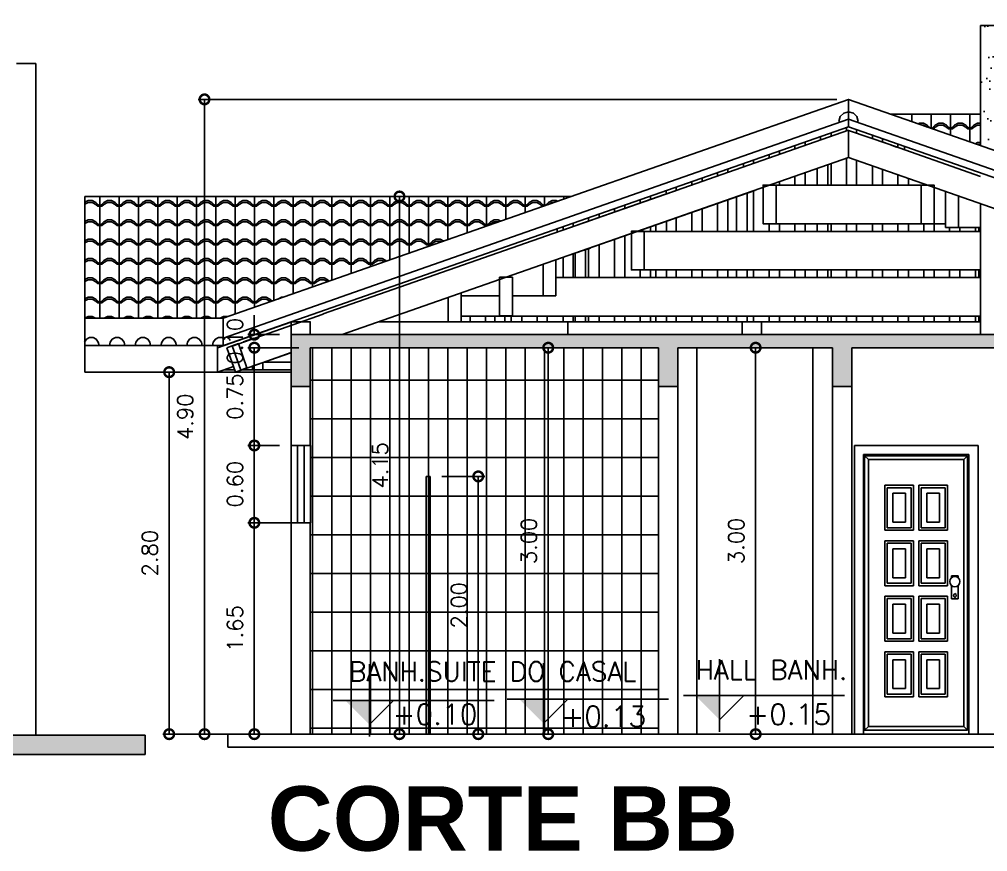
# Model space of a CAD drawing. Extents: x 500 to 638, y 181 to 267.
# Drawn here: x 611.23 to 618.74, y 227.94 to 234.4 of the extents above; entities that cross this region are included whole.
import ezdxf
from ezdxf.enums import TextEntityAlignment as Align

# ---------------------------------------------------------------- set-up
doc = ezdxf.new("R2010")
doc.units = 0
doc.header["$LTSCALE"] = 7
doc.layers.get('0').update_dxf_attribs({"linetype": 'CONTINUOUS'})
doc.layers.get('DEFPOINTS').update_dxf_attribs({"linetype": 'CONTINUOUS'})
for name, color, linetype in [('ALVENARIA', 7, 'CONTINUOUS'), ('ALVENARIA1', 44, 'CONTINUOUS'), ('COTA', 1, 'CONTINUOUS'), ('HATCH', 30, 'CONTINUOUS'), ('JAPOR', 142, 'CONTINUOUS'), ('TEXTO2', 40, 'CONTINUOUS'), ('TEXTO3', 3, 'CONTINUOUS'), ('TEXTO5', 5, 'CONTINUOUS')]:
    doc.layers.add(name, color=color, linetype=linetype)
doc.styles.add('REGUA60', font='cityb___.ttf', dxfattribs={"width": 1.4})
doc.styles.add('SANSSERIFBOLD', font='sasb____.pfb')
doc.styles.add('SIMPLEX', font='SIMPLEX.SHX')
doc.dimstyles.new('DIM50', dxfattribs={"dimtxt": 0.12, "dimasz": 0.15, "dimexe": 0.05, "dimexo": 0.09, "dimgap": 0.09, "dimtad": 1, "dimzin": 0, "dimdsep": 46, "dimtxsty": 'SIMPLEX', "dimblk1": 'DOTSMALL', "dimblk2": 'DOTSMALL', "dimsah": 1, "dimcen": 0.09, "dimadec": 0, "dimazin": 0, "dimtfac": 1, "dimtix": 1, "dimtofl": 0, "dimtmove": 2, "dimatfit": 3, "dimldrblk": 'DOTSMALL', "dimfxl": 1, "dimtolj": 1, "dimtzin": 0, "dimarcsym": 0})
pattern_1 = [(0, (-0.015, 0), (0, 0.15), [0.03, -0.12]), (0, (0.06, 0.03), (0, 0.15), [0.03, -0.12]), (0, (0.06, 0.045), (0, 0.15), [0.03, -0.12]), (90, (0, 0), (-0.15, 9e-18), [0.15]), (45, (0, 0), (0, 0.150000004), [0.042426405, -0.16970563]), (45, (0.015, 0), (0, 0.150000004), [0.02121321, -0.190918824]), (135, (0, 0), (-0.150000004, 0), [0.042426405, -0.16970563]), (135, (0.135, 0), (-0.150000004, 0), [0.02121321, -0.190918824]), (26.565051, (0.03, 0.015), (0.15, 1e-10), [0.03354, -0.301870197]), (153.434949, (-0.03, 0.015), (-0.15, 1e-10), [0.03354, -0.301870197]), (26.565051, (0.03, 0.03), (0.15, 1e-10), [0.03354, -0.301870197]), (153.434949, (-0.03, 0.03), (-0.15, 1e-10), [0.03354, -0.301870197])]

# ---------------------------------------------------------------- blocks, each defined once
blk = doc.blocks.new('A$C070D31AF')
at = {"layer": 'JAPOR', "ltscale": 2}
for p, q in [((0.9596, 2.2409), (0, 2.2409)), ((0, 2.2409), (0, 0.0009)), ((0.9596, 2.2409), (0.9596, 0.0009)), ((0.0706, 0.0009), (0.0706, 2.1713)), ((0.0706, 2.1713), (0.8891, 2.1713)), ((0.079, 2.1609), (0.879, 2.1609)), ((0.109, 2.1309), (0.079, 2.1609)), ((0.079, 2.1609), (0.079, 0.0309)), ((0.109, 2.1309), (0.109, 0.0609)), ((0.109, 2.1309), (0.849, 2.1309)), ((0.849, 2.1309), (0.879, 2.1609)), ((0.849, 2.1309), (0.849, 0.0609)), ((0.879, 2.1609), (0.879, 0.0309)), ((0.8891, 2.1713), (0.8891, 0)), ((0.2356, 1.9321), (0.2356, 1.583)), ((0.459, 1.9321), (0.2356, 1.9321)), ((0.2543, 1.9135), (0.2543, 1.6018)), ((0.2543, 1.9135), (0.4403, 1.9135)), ((0.4403, 1.9135), (0.4403, 1.6018)), ((0.459, 1.9321), (0.459, 1.583)), ((0.7225, 1.9321), (0.499, 1.9321)), ((0.499, 1.9321), (0.499, 1.583)), ((0.5178, 1.9135), (0.7037, 1.9135)), ((0.5178, 1.9135), (0.5178, 1.6018)), ((0.7037, 1.9135), (0.7037, 1.6018)), ((0.7225, 1.9321), (0.7225, 1.583)), ((0.2981, 1.8698), (0.2981, 1.6455)), ((0.2981, 1.8698), (0.3965, 1.8698)), ((0.3965, 1.8698), (0.3965, 1.6455)), ((0.5615, 1.8698), (0.66, 1.8698)), ((0.5615, 1.8698), (0.5615, 1.6455)), ((0.66, 1.8698), (0.66, 1.6455)), ((0.2356, 1.583), (0.459, 1.583)), ((0.2543, 1.6018), (0.4403, 1.6018)), ((0.2981, 1.6455), (0.3965, 1.6455)), ((0.499, 1.583), (0.7225, 1.583)), ((0.5178, 1.6018), (0.7037, 1.6018)), ((0.5615, 1.6455), (0.66, 1.6455)), ((0.2356, 1.5018), (0.2356, 1.1525)), ((0.2356, 1.5018), (0.459, 1.5018)), ((0.2543, 1.483), (0.2543, 1.1713)), ((0.2543, 1.483), (0.4403, 1.483)), ((0.2981, 1.4393), (0.2981, 1.215)), ((0.2981, 1.4393), (0.3965, 1.4393)), ((0.3965, 1.4393), (0.3965, 1.215)), ((0.4403, 1.483), (0.4403, 1.1713)), ((0.459, 1.5018), (0.459, 1.1525)), ((0.499, 1.5018), (0.7225, 1.5018)), ((0.499, 1.5018), (0.499, 1.1525)), ((0.5178, 1.483), (0.7037, 1.483)), ((0.5178, 1.483), (0.5178, 1.1713)), ((0.5615, 1.4393), (0.66, 1.4393)), ((0.5615, 1.4393), (0.5615, 1.215)), ((0.66, 1.4393), (0.66, 1.215)), ((0.7037, 1.483), (0.7037, 1.1713)), ((0.7225, 1.5018), (0.7225, 1.1525)), ((0.2981, 1.215), (0.3965, 1.215)), ((0.5615, 1.215), (0.66, 1.215)), ((0.7542, 1.215), (0.7542, 1.2297)), ((0.7542, 1.2297), (0.8051, 1.2297)), ((0.8051, 1.2297), (0.8051, 1.215)), ((0.2356, 1.1525), (0.459, 1.1525)), ((0.2543, 1.1713), (0.4403, 1.1713)), ((0.499, 1.1525), (0.7225, 1.1525)), ((0.5178, 1.1713), (0.7037, 1.1713)), ((0.7542, 1.052), (0.7542, 1.1538)), ((0.8051, 1.1538), (0.8051, 1.052)), ((0.2356, 1.0713), (0.2356, 0.722)), ((0.2356, 1.0713), (0.459, 1.0713)), ((0.2543, 1.0525), (0.2543, 0.7408)), ((0.2543, 1.0525), (0.4403, 1.0525)), ((0.4403, 1.0525), (0.4403, 0.7408)), ((0.459, 1.0713), (0.459, 0.722)), ((0.499, 1.0713), (0.7225, 1.0713)), ((0.499, 1.0713), (0.499, 0.722)), ((0.5178, 1.0525), (0.7037, 1.0525)), ((0.5178, 1.0525), (0.5178, 0.7408)), ((0.7037, 1.0525), (0.7037, 0.7408)), ((0.7225, 1.0713), (0.7225, 0.722)), ((0.8051, 1.052), (0.7542, 1.052)), ((0.2981, 1.0088), (0.2981, 0.7845)), ((0.2981, 1.0088), (0.3965, 1.0088)), ((0.3965, 1.0088), (0.3965, 0.7845)), ((0.5615, 1.0088), (0.66, 1.0088)), ((0.5615, 1.0088), (0.5615, 0.7845)), ((0.66, 1.0088), (0.66, 0.7845)), ((0.2981, 0.7845), (0.3965, 0.7845)), ((0.5615, 0.7845), (0.66, 0.7845)), ((0.2356, 0.722), (0.459, 0.722)), ((0.2543, 0.7408), (0.4403, 0.7408)), ((0.499, 0.722), (0.7225, 0.722)), ((0.5178, 0.7408), (0.7037, 0.7408)), ((0.2356, 0.6408), (0.2356, 0.2915)), ((0.2356, 0.6408), (0.459, 0.6408)), ((0.2543, 0.622), (0.2543, 0.3103)), ((0.2543, 0.622), (0.4403, 0.622)), ((0.4403, 0.622), (0.4403, 0.3103)), ((0.459, 0.6408), (0.459, 0.2915)), ((0.499, 0.6408), (0.7225, 0.6408)), ((0.499, 0.6408), (0.499, 0.2915)), ((0.5178, 0.622), (0.7037, 0.622)), ((0.5178, 0.622), (0.5178, 0.3103)), ((0.7037, 0.622), (0.7037, 0.3103)), ((0.7225, 0.6408), (0.7225, 0.2915)), ((0.2981, 0.5783), (0.2981, 0.354)), ((0.2981, 0.5783), (0.3965, 0.5783)), ((0.3965, 0.5783), (0.3965, 0.354)), ((0.5615, 0.5783), (0.66, 0.5783)), ((0.5615, 0.5783), (0.5615, 0.354)), ((0.66, 0.5783), (0.66, 0.354)), ((0.2543, 0.3103), (0.4403, 0.3103)), ((0.2981, 0.354), (0.3965, 0.354)), ((0.5178, 0.3103), (0.7037, 0.3103)), ((0.5615, 0.354), (0.66, 0.354)), ((0.2356, 0.2915), (0.459, 0.2915)), ((0.499, 0.2915), (0.7225, 0.2915)), ((0.109, 0.0609), (0.079, 0.0309)), ((0.079, 0.0309), (0.879, 0.0309)), ((0.109, 0.0609), (0.849, 0.0609)), ((0.1383, 0.0009), (0.1383, 0)), ((0.849, 0.0609), (0.879, 0.0309)), ((0.9399, 0), (0.9399, 0.0009))]:
    blk.add_line(p, q, dxfattribs=at)
blk.add_circle((0.7796, 1.1844), 0.0398, dxfattribs=at)
blk.add_ellipse((0.7804, 1.0769), major_axis=(0, 0.0145), ratio=0.703678, dxfattribs=at)
blk = doc.blocks.new('_DOTSMALL')
at = {"color": 0, "linetype": 'ByBlock', "const_width": 0.5}
blk.add_lwpolyline([(-0.0625, 0, 1), (0.0625, 0, 1)], format="xyb", close=True, dxfattribs=at)
blk = doc.blocks.new('*D168')
at = {"layer": 'COTA', "color": 0, "lineweight": -2}
for p, q in [((617.293, 231.8527), (616.8883, 231.8527)), ((616.9383, 228.8541), (616.9383, 231.8527)), ((617.293, 228.8541), (616.8883, 228.8541))]:
    blk.add_line(p, q, dxfattribs=at)
at = {"layer": 'DEFPOINTS', "color": 0}
for p in [(616.9383, 231.8527), (617.383, 231.8527, -1.4713), (617.383, 228.8541, -1.4713)]:
    blk.add_point(p, dxfattribs=at)
at = {"layer": 'COTA', "color": 0, "lineweight": -2, "xscale": 0.15, "yscale": 0.15, "zscale": 0.15}
for p, rotation in [((616.9383, 231.8527), 90), ((616.9383, 228.8541), 270)]:
    blk.add_blockref('_DOTSMALL', p, dxfattribs=dict(at, rotation=rotation))
at = {"layer": 'COTA', "color": 0, "insert": (616.7883, 230.3534), "char_height": 0.12, "attachment_point": 5, "rotation": 90, "style": 'SIMPLEX'}
blk.add_mtext('\\A1;3.00', dxfattribs=at)
blk = doc.blocks.new('*D170')
at = {"layer": 'COTA', "color": 0, "lineweight": -2}
for p, q in [((613.3931, 230.4941), (612.9988, 230.4941)), ((613.0488, 228.8541), (613.0488, 230.4941)), ((613.3931, 228.8541), (612.9988, 228.8541))]:
    blk.add_line(p, q, dxfattribs=at)
at = {"layer": 'DEFPOINTS', "color": 0}
for p in [(613.0488, 230.4941), (613.4831, 230.4941, -1.4713), (613.4831, 228.8541, -1.4713)]:
    blk.add_point(p, dxfattribs=at)
at = {"layer": 'COTA', "color": 0, "lineweight": -2, "xscale": 0.15, "yscale": 0.15, "zscale": 0.15}
for p, rotation in [((613.0488, 230.4941), 90), ((613.0488, 228.8541), 270)]:
    blk.add_blockref('_DOTSMALL', p, dxfattribs=dict(at, rotation=rotation))
at = {"layer": 'COTA', "color": 0, "insert": (612.8988, 229.6741), "char_height": 0.12, "attachment_point": 5, "rotation": 90, "style": 'SIMPLEX'}
blk.add_mtext('\\A1;1.65', dxfattribs=at)
blk = doc.blocks.new('*D171')
at = {"layer": 'COTA', "color": 0, "lineweight": -2}
for p, q in [((613.2443, 231.0941), (612.9988, 231.0941)), ((613.0488, 230.4941), (613.0488, 231.0941)), ((613.3931, 230.4941), (612.9988, 230.4941))]:
    blk.add_line(p, q, dxfattribs=at)
at = {"layer": 'DEFPOINTS', "color": 0}
for p in [(613.0488, 231.0941), (613.3343, 231.0941, -1.4713), (613.4831, 230.4941, -1.4713)]:
    blk.add_point(p, dxfattribs=at)
at = {"layer": 'COTA', "color": 0, "lineweight": -2, "xscale": 0.15, "yscale": 0.15, "zscale": 0.15}
for p, rotation in [((613.0488, 231.0941), 90), ((613.0488, 230.4941), 270)]:
    blk.add_blockref('_DOTSMALL', p, dxfattribs=dict(at, rotation=rotation))
at = {"layer": 'COTA', "color": 0, "insert": (612.8988, 230.7941), "char_height": 0.12, "attachment_point": 5, "rotation": 90, "style": 'SIMPLEX'}
blk.add_mtext('\\A1;0.60', dxfattribs=at)
blk = doc.blocks.new('*D172')
at = {"layer": 'COTA', "color": 0, "lineweight": -2}
for p, q in [((613.3931, 231.8527), (612.9988, 231.8527)), ((613.0488, 231.0941), (613.0488, 231.8527)), ((613.2443, 231.0941), (612.9988, 231.0941))]:
    blk.add_line(p, q, dxfattribs=at)
at = {"layer": 'DEFPOINTS', "color": 0}
for p in [(613.0488, 231.8527), (613.4831, 231.8527, -1.4713), (613.3343, 231.0941, -1.4713)]:
    blk.add_point(p, dxfattribs=at)
at = {"layer": 'COTA', "color": 0, "lineweight": -2, "xscale": 0.15, "yscale": 0.15, "zscale": 0.15}
for p, rotation in [((613.0488, 231.8527), 90), ((613.0488, 231.0941), 270)]:
    blk.add_blockref('_DOTSMALL', p, dxfattribs=dict(at, rotation=rotation))
at = {"layer": 'COTA', "color": 0, "insert": (612.8988, 231.4734), "char_height": 0.12, "attachment_point": 5, "rotation": 90, "style": 'SIMPLEX'}
blk.add_mtext('\\A1;0.75', dxfattribs=at)
blk = doc.blocks.new('*D173')
at = {"layer": 'COTA', "color": 0, "lineweight": -2}
for p, q in [((613.0488, 231.9541), (613.0488, 232.1041)), ((613.2443, 231.9541), (612.9988, 231.9541)), ((613.3931, 231.8527), (612.9988, 231.8527)), ((613.0488, 231.8527), (613.0488, 231.7027))]:
    blk.add_line(p, q, dxfattribs=at)
at = {"layer": 'DEFPOINTS', "color": 0}
for p in [(613.0488, 231.9541), (613.3343, 231.9541, -1.4713), (613.4831, 231.8527, -1.4713)]:
    blk.add_point(p, dxfattribs=at)
at = {"layer": 'COTA', "color": 0, "lineweight": -2, "xscale": 0.15, "yscale": 0.15, "zscale": 0.15}
for p, rotation in [((613.0488, 231.9541), 270), ((613.0488, 231.8527), 90)]:
    blk.add_blockref('_DOTSMALL', p, dxfattribs=dict(at, rotation=rotation))
at = {"layer": 'COTA', "color": 0, "insert": (612.8988, 231.9034), "char_height": 0.12, "attachment_point": 5, "rotation": 90, "style": 'SIMPLEX'}
blk.add_mtext('\\A1;0.10', dxfattribs=at)
blk = doc.blocks.new('*D174')
at = {"layer": 'COTA', "color": 0, "lineweight": -2}
for p, q in [((617.5693, 233.7798), (612.6122, 233.7798)), ((612.6622, 228.8541), (612.6622, 233.7798)), ((617.4443, 228.8541), (612.6122, 228.8541))]:
    blk.add_line(p, q, dxfattribs=at)
at = {"layer": 'DEFPOINTS', "color": 0}
for p in [(612.6622, 233.7798), (617.6593, 233.7798, -1.4713), (617.5343, 228.8541, -1.4713)]:
    blk.add_point(p, dxfattribs=at)
at = {"layer": 'COTA', "color": 0, "lineweight": -2, "xscale": 0.15, "yscale": 0.15, "zscale": 0.15}
for p, rotation in [((612.6622, 233.7798), 90), ((612.6622, 228.8541), 270)]:
    blk.add_blockref('_DOTSMALL', p, dxfattribs=dict(at, rotation=rotation))
at = {"layer": 'COTA', "color": 0, "insert": (612.5122, 231.3169), "char_height": 0.12, "attachment_point": 5, "rotation": 90, "style": 'SIMPLEX'}
blk.add_mtext('\\A1;4.90', dxfattribs=at)
blk = doc.blocks.new('*D175')
at = {"layer": 'COTA', "color": 0, "lineweight": -2}
for p, q in [((618.7721, 234.3539), (619.1223, 234.3539)), ((619.0723, 234.3539), (619.0723, 228.8541)), ((618.7539, 228.8541), (619.1223, 228.8541))]:
    blk.add_line(p, q, dxfattribs=at)
at = {"layer": 'DEFPOINTS', "color": 0}
for p in [(618.6821, 234.3539, -1.4713), (618.6639, 228.8541, -1.4713), (619.0723, 228.8541)]:
    blk.add_point(p, dxfattribs=at)
at = {"layer": 'COTA', "color": 0, "lineweight": -2, "xscale": 0.15, "yscale": 0.15, "zscale": 0.15}
for p, rotation in [((619.0723, 234.3539), 90), ((619.0723, 228.8541), 270)]:
    blk.add_blockref('_DOTSMALL', p, dxfattribs=dict(at, rotation=rotation))
at = {"layer": 'COTA', "color": 0, "insert": (618.9223, 231.604), "char_height": 0.12, "attachment_point": 5, "rotation": 90, "style": 'SIMPLEX'}
blk.add_mtext('\\A1;5.50', dxfattribs=at)
blk = doc.blocks.new('*D176')
at = {"layer": 'COTA', "color": 0, "lineweight": -2}
for p, q in [((611.8225, 231.6632), (612.438, 231.6632)), ((612.388, 228.8541), (612.388, 231.6632)), ((613.2443, 228.8541), (612.338, 228.8541))]:
    blk.add_line(p, q, dxfattribs=at)
at = {"layer": 'DEFPOINTS', "color": 0}
for p in [(611.7325, 231.6632, -1.4713), (612.388, 231.6632), (613.3343, 228.8541, -1.4713)]:
    blk.add_point(p, dxfattribs=at)
at = {"layer": 'COTA', "color": 0, "lineweight": -2, "xscale": 0.15, "yscale": 0.15, "zscale": 0.15}
for p, rotation in [((612.388, 231.6632), 90), ((612.388, 228.8541), 270)]:
    blk.add_blockref('_DOTSMALL', p, dxfattribs=dict(at, rotation=rotation))
at = {"layer": 'COTA', "color": 0, "insert": (612.238, 230.2587), "char_height": 0.12, "attachment_point": 5, "rotation": 90, "style": 'SIMPLEX'}
blk.add_mtext('\\A1;2.80', dxfattribs=at)
blk = doc.blocks.new('*D180')
at = {"layer": 'COTA', "color": 0, "lineweight": -2}
for p, q in [((615.136, 233.0261), (614.1249, 233.0261)), ((614.1749, 233.0261), (614.1749, 228.8541)), ((615.8703, 228.8541), (614.1249, 228.8541))]:
    blk.add_line(p, q, dxfattribs=at)
at = {"layer": 'DEFPOINTS', "color": 0}
for p in [(615.226, 233.0261), (614.1749, 228.8541), (615.9603, 228.8541, -1.4713)]:
    blk.add_point(p, dxfattribs=at)
at = {"layer": 'COTA', "color": 0, "lineweight": -2, "xscale": 0.15, "yscale": 0.15, "zscale": 0.15}
for p, rotation in [((614.1749, 233.0261), 90), ((614.1749, 228.8541), 270)]:
    blk.add_blockref('_DOTSMALL', p, dxfattribs=dict(at, rotation=rotation))
at = {"layer": 'COTA', "color": 0, "insert": (614.0249, 230.9401), "char_height": 0.12, "attachment_point": 5, "rotation": 90, "style": 'SIMPLEX'}
blk.add_mtext('\\A1;4.15', dxfattribs=at)
blk = doc.blocks.new('*D181')
at = {"layer": 'COTA', "color": 0, "lineweight": -2}
for p, q in [((616.0943, 231.8527), (615.279, 231.8527)), ((615.329, 231.8527), (615.329, 228.8541)), ((616.0943, 228.8541), (615.279, 228.8541))]:
    blk.add_line(p, q, dxfattribs=at)
at = {"layer": 'DEFPOINTS', "color": 0}
for p in [(616.1843, 231.8527, -1.4713), (615.329, 228.8541), (616.1843, 228.8541, -1.4713)]:
    blk.add_point(p, dxfattribs=at)
at = {"layer": 'COTA', "color": 0, "lineweight": -2, "xscale": 0.15, "yscale": 0.15, "zscale": 0.15}
for p, rotation in [((615.329, 231.8527), 90), ((615.329, 228.8541), 270)]:
    blk.add_blockref('_DOTSMALL', p, dxfattribs=dict(at, rotation=rotation))
at = {"layer": 'COTA', "color": 0, "insert": (615.179, 230.3534), "char_height": 0.12, "attachment_point": 5, "rotation": 90, "style": 'SIMPLEX'}
blk.add_mtext('\\A1;3.00', dxfattribs=at)
blk = doc.blocks.new('NIVELCR')
at = {"linetype": 'ByBlock'}
for p, q in [((0, -1.25), (0, 6.25)), ((-3.75, 2.5), (12.92, 2.5)), ((0, 0), (2.5, 2.5))]:
    blk.add_line(p, q, dxfattribs=at)
blk.add_solid([(-2.5, 2.5), (0, 0), (0, 2.5)], dxfattribs=at)
at = {"color": 0, "linetype": 'ByBlock', "style": 'REGUA60', "width": 1.4}
blk.add_attdef('COTANIVEL', (1.66, 3.51), '', height=1.5, dxfattribs=at)
blk = doc.blocks.new('*D182')
at = {"layer": 'COTA', "color": 0, "lineweight": -2}
for p, q in [((614.5031, 230.8541), (614.8363, 230.8541)), ((614.7863, 230.8541), (614.7863, 228.8541)), ((614.5031, 228.8541), (614.8363, 228.8541))]:
    blk.add_line(p, q, dxfattribs=at)
at = {"layer": 'DEFPOINTS', "color": 0}
for p in [(614.4131, 230.8541, -1.4713), (614.4131, 228.8541, -1.4713), (614.7863, 228.8541)]:
    blk.add_point(p, dxfattribs=at)
at = {"layer": 'COTA', "color": 0, "lineweight": -2, "xscale": 0.15, "yscale": 0.15, "zscale": 0.15}
for p, rotation in [((614.7863, 230.8541), 90), ((614.7863, 228.8541), 270)]:
    blk.add_blockref('_DOTSMALL', p, dxfattribs=dict(at, rotation=rotation))
at = {"layer": 'COTA', "color": 0, "insert": (614.6363, 229.8541), "char_height": 0.12, "attachment_point": 5, "rotation": 90, "style": 'SIMPLEX'}
blk.add_mtext('\\A1;2.00', dxfattribs=at)

msp = doc.modelspace()

# ---------------------------------------------------------------- hatches: boundary and pattern name
at = {"layer": 'ALVENARIA'}
msp.add_hatch(color=256, dxfattribs=at).paths.add_polyline_path([(597.7559, 228.8463), (597.7559, 228.6963), (612.2013, 228.6963), (612.2013, 228.8463)])
at = {"layer": 'ALVENARIA1'}
h = msp.add_hatch(dxfattribs=at)
h.set_pattern_fill('AR-SAND', color=256, scale=0.005, style=0)
h.set_pattern_definition([(37.5, (6.89766, -0.0916), (-0.008000156, 0.24470662), [0, -0.19304, 0, -0.2159, 0, -0.206375]), (7.5, (6.89766, -0.0916), (0.22476164, 0.35841255), [0, -0.10414, 0, -0.17399, 0, -0.066675]), (327.5, (6.74145, -0.0916), (0.395496185, 0.00071859), [0, -0.0635, 0, -0.2286, 0, -0.29845]), (317.5, (6.74145, -0.0916), (0.38177823, 0.11146466), [0, -0.03175, 0, -0.14986, 0, -0.17145])])
h.paths.add_polyline_path([(618.6821, 234.3539), (618.6821, 233.4294), (619.0016, 233.318), (620.4399, 233.318), (621.9806, 232.7803), (621.9806, 233.6674), (621.9806, 234.3539)])
h.paths.add_polyline_path([(620.4518, 233.8039), (620.2018, 233.8039), (620.2018, 234.0539), (620.4518, 234.0539)], flags=16)
h.paths.add_polyline_path([(620.8928, 234.0539), (621.1428, 234.0539), (621.1428, 233.8039), (620.8928, 233.8039)], flags=16)
h.paths.add_polyline_path([(621.4959, 234.0539), (621.7459, 234.0539), (621.7459, 233.8039), (621.4959, 233.8039)], flags=16)
h.paths.add_polyline_path([(619.8323, 233.8039), (619.5823, 233.8039), (619.5823, 234.0539), (619.8323, 234.0539)], flags=16)
h.paths.add_polyline_path([(619.1651, 233.8039), (618.9151, 233.8039), (618.9151, 234.0539), (619.1651, 234.0539)], flags=16)
h = msp.add_hatch(dxfattribs=at)
h.set_pattern_fill('_USER', color=256, scale=0.15, angle=90, style=0, pattern_type=0)
h.set_pattern_definition([(90, (0, 0), (-0.15, 9e-18), [])])
h.paths.add_polyline_path([(616.1843, 231.8527), (613.4831, 231.8527), (613.4831, 231.0941), (613.4843, 231.0941), (613.4843, 230.4941), (613.4831, 230.4941), (613.4831, 228.8541), (616.1843, 228.8541)])
h = msp.add_hatch(dxfattribs=at)
h.set_pattern_fill('_USER', color=256, scale=0.3, style=0, pattern_type=0)
h.set_pattern_definition([(0, (0, 0), (0, 0.3), [])])
h.paths.add_polyline_path([(616.1843, 231.8527), (613.4831, 231.8527), (613.4831, 231.0941), (613.4843, 231.0941), (613.4843, 230.4941), (613.4831, 230.4941), (613.4831, 228.8541), (616.1843, 228.8541)])
at = {"layer": 'COTA'}
h = msp.add_hatch(dxfattribs=at)
h.set_pattern_fill('SPANTILE', color=256, scale=0.15, style=0)
h.set_pattern_definition(pattern_1)
h.paths.add_polyline_path([(618.6821, 233.6645), (617.9886, 233.6645), (618.6821, 233.4218)])
h = msp.add_hatch(dxfattribs=at)
h.set_pattern_fill('SPANTILE', color=256, scale=0.15, style=0)
h.set_pattern_definition(pattern_1)
h.paths.add_polyline_path([(611.7325, 233.0261), (611.7325, 232.0814), (612.807, 232.0814), (615.5059, 233.0261)])
at = {"layer": 'HATCH'}
h = msp.add_hatch(dxfattribs=at)
h.set_pattern_fill('AR-CONC', color=256, scale=0.03, style=0)
h.set_pattern_definition([(50, (0, 0), (0.215178055, -0.01882564), [0.0225, -0.2475]), (355, (0, 0), (-0.0416254, 0.22565764), [0.018, -0.198]), (100.4514, (0.01793, -0.00157), (0.173552815, 0.20683186), [0.01912206, -0.210342634]), (46.1842, (0, 0.06), (0.32017231, -0.0496557), [0.03375, -0.37125]), (96.6356, (0.02668, 0.05586), (0.28039881, 0.29223536), [0.02868309, -0.3155139]), (351.1842, (0, 0.06), (0.28039858, 0.29223558), [0.027, -0.297]), (21, (0.03, 0.045), (0.179072116, -0.120785667), [0.0225, -0.2475]), (326, (0.03, 0.045), (0.0729946, 0.21754501), [0.018, -0.198]), (71.4514, (0.04492, 0.03493), (0.25206679, 0.09675915), [0.01912206, -0.210342634]), (37.5, (0, 0), (0.003647957, 0.099868156), [0, -0.1956, 0, -0.201, 0, -0.19875]), (7.5, (0, 0), (0.078920861, 0.118323514), [0, -0.1146, 0, -0.1911, 0, -0.07575]), (327.5, (-0.0669, 0), (0.160146731, -0.006766462), [0, -0.075, 0, -0.234, 0, -0.3105]), (317.5, (-0.0969, 0), (0.17495585, 0.030031495), [0, -0.0975, 0, -0.1554, 0, -0.2205])])
h.paths.add_polyline_path([(613.3343, 231.9541), (613.3343, 231.5527), (613.4831, 231.5527), (613.4831, 231.8527), (616.1843, 231.8527), (616.1843, 231.5527), (616.3343, 231.5527), (616.3343, 231.8527), (617.5343, 231.8527), (617.5343, 231.5527), (617.6843, 231.5527), (617.6843, 231.8527), (623.2843, 231.8527), (623.2843, 231.5527), (623.4343, 231.5527), (623.4343, 231.9541)])

# ---------------------------------------------------------------- linework, layer by layer
at = {"layer": 'ALVENARIA'}
for p, q in [((611.2034, 234.059), (611.3534, 234.059)), ((611.3534, 234.059), (611.3534, 228.8463)), ((615.4414, 232.765, -1.4713), (617.6576, 233.5403, -1.4713)), ((617.4427, 233.491, -1.4713), (617.4427, 233.4639, -1.4713)), ((617.5239, 233.4926, -1.4713), (617.5239, 233.5196, -1.4713)), ((617.6433, 233.534, -1.4713), (617.6433, 233.561, -1.4713)), ((617.6576, 233.5403, -1.4713), (617.6576, 233.3286, -1.4713)), ((617.6576, 233.5382, -1.4713), (617.9705, 233.4321, -1.4713)), ((617.7221, 233.5435, -1.4713), (617.7221, 233.5165, -1.4713)), ((617.8439, 233.4751, -1.4713), (617.8439, 233.5005, -1.4713)), ((617.2421, 233.4209, -1.4713), (617.2421, 233.3939, -1.4713)), ((617.3233, 233.448, -1.4713), (617.3233, 233.4225, -1.4713)), ((617.4164, 233.4544, -1.4713), (617.4164, 233.4559, -1.4713)), ((617.4976, 233.483, -1.4713), (617.4976, 233.4846, -1.4713)), ((617.8773, 233.4639, -1.4713), (617.8773, 233.4623, -1.4713)), ((617.9203, 233.4496, -1.4713), (617.9179, 233.448, -1.4713)), ((618.6821, 233.1821, -1.4713), (617.9203, 233.4496, -1.4713)), ((617.9227, 233.448, -1.4713), (617.9227, 233.4735, -1.4713)), ((617.9705, 233.4321, -1.4713), (617.9681, 233.4305, -1.4713)), ((617.9705, 233.4321, -1.4713), (618.0302, 233.4098, -1.4713)), ((618.0421, 233.4305, -1.4713), (618.0421, 233.4066, -1.4713)), ((618.0922, 233.413, -1.4713), (618.0922, 233.3891, -1.4713)), ((617.0438, 233.3509, -1.4713), (617.0438, 233.3254, -1.4713)), ((617.1226, 233.3779, -1.4713), (617.1226, 233.3525, -1.4713)), ((613.7294, 231.9541, -1.4713), (617.6585, 233.3283, -1.4713)), ((616.8432, 233.2808, -1.4713), (616.8432, 233.2553, -1.4713)), ((616.922, 233.2824, -1.4713), (616.922, 233.3079, -1.4713)), ((617.5501, 233.2904, -1.4713), (617.5501, 233.2904, -1.4713)), ((617.6576, 233.3286, -1.4713), (619.2935, 232.7554, -1.4713)), ((616.6426, 233.2108, -1.4713), (616.6426, 233.1853, -1.4713)), ((616.7238, 233.2394, -1.4713), (616.7238, 233.2139, -1.4713)), ((616.8504, 233.2585, -1.4713), (616.8504, 233.2569, -1.4713)), ((616.442, 233.1152, -1.4713), (616.442, 233.1407, -1.4713)), ((616.5232, 233.1423, -1.4713), (616.5232, 233.1678, -1.4713)), ((616.3441, 233.0802, -1.4713), (613.5834, 232.1154, -1.4713)), ((616.9316, 233.0738, -1.4713), (615.5082, 232.5755, -1.4713)), ((615.5656, 232.808, -1.4713), (616.2319, 233.042, -1.4713)), ((616.2319, 233.042, -1.4713), (616.2414, 233.0452, -1.4713)), ((616.2319, 233.042, -1.4713), (616.2319, 233.0404, -1.4713)), ((616.2438, 233.0707, -1.4713), (616.2438, 233.0452, -1.4713)), ((616.3226, 233.0722, -1.4713), (616.3226, 233.0977, -1.4713)), ((616.0432, 232.9751, -1.4713), (616.0432, 233.0006, -1.4713)), ((616.122, 233.0022, -1.4713), (616.122, 233.0277, -1.4713)), ((615.7232, 232.8892, -1.4713), (615.7232, 232.8621, -1.4713)), ((615.8426, 232.9051, -1.4713), (615.8426, 232.9306, -1.4713)), ((615.9238, 232.9337, -1.4713), (615.9238, 232.9592, -1.4713)), ((615.5226, 232.792, -1.4713), (615.5226, 232.8191, -1.4713)), ((615.5656, 232.808, -1.4713), (615.6133, 232.8255, -1.4713)), ((615.6133, 232.8255, -1.4713), (615.6659, 232.843, -1.4713)), ((615.6133, 232.8239, -1.4713), (615.6181, 232.8271, -1.4713)), ((615.6133, 232.8255, -1.4713), (615.6133, 232.8239, -1.4713)), ((615.6181, 232.8271, -1.4713), (615.6181, 232.8255, -1.4713)), ((615.642, 232.8605, -1.4713), (615.642, 232.835, -1.4713)), ((615.3984, 232.7745, -1.4713), (615.3984, 232.749, -1.4713)), ((615.4414, 232.7634, -1.4713), (615.4414, 232.765, -1.4713)), ((615.4438, 232.765, -1.4713), (615.4438, 232.7904, -1.4713)), ((615.599, 232.6074, -1.4713), (615.6563, 232.6265, -1.4713)), ((613.5834, 232.1138, -1.4713), (612.8765, 231.8654, -1.4713)), ((613.5834, 232.1154, -1.4713), (613.5834, 232.1138, -1.4713)), ((612.7642, 231.8527, -1.4713), (613.3326, 232.0501, -1.4713)), ((613.4843, 232.0541, -1.4713), (613.3343, 232.0541, -1.4713)), ((613.3343, 231.0941, -1.4713), (613.3343, 232.0541, -1.4713)), ((613.4831, 231.9541, -1.4713), (613.4831, 232.0533, -1.4713)), ((613.046, 231.9259, -1.4713), (612.9648, 231.8973, -1.4713)), ((613.046, 231.9243, -1.4713), (613.046, 231.9259, -1.4713)), ((623.4343, 231.9541, -1.4713), (613.3343, 231.9541, -1.4713)), ((612.7642, 231.867, -1.4713), (612.7642, 231.6632, -1.4713)), ((612.8765, 231.867, -1.4713), (612.8359, 231.8527, -1.4713)), ((612.8359, 231.8527, -1.4713), (612.9027, 231.6632, -1.4713)), ((612.9648, 231.8973, -1.4713), (612.9648, 231.8957, -1.4713)), ((613.4831, 231.0941, -1.4713), (613.4831, 231.8527, -1.4713)), ((616.1843, 231.8527, -1.4713), (613.4831, 231.8527, -1.4713)), ((615.482, 231.8541, -1.4713), (615.482, 231.8527, -1.4713)), ((616.1843, 228.8541, -1.4713), (616.1843, 231.8527, -1.4713)), ((616.3343, 228.8541, -1.4713), (616.3343, 231.8527, -1.4713)), ((617.5343, 231.8527, -1.4713), (616.3343, 231.8527, -1.4713)), ((616.8337, 231.8527, -1.4713), (616.8337, 231.8541, -1.4713)), ((616.9841, 231.8541, -1.4713), (616.9841, 231.8527, -1.4713)), ((617.5343, 228.8541, -1.4713), (617.5343, 231.8527, -1.4713)), ((617.6843, 228.8541, -1.4713), (617.6843, 231.8527, -1.4713)), ((623.2843, 231.8527, -1.4713), (617.6843, 231.8527, -1.4713)), ((612.9027, 231.6632, -1.4713), (613.3326, 231.8129, -1.4713)), ((613.1105, 231.7365, -1.4713), (613.3343, 231.8148, -1.4713)), ((612.7642, 231.6632, -1.4713), (612.886, 231.7062, -1.4713)), ((613.0317, 231.7094, -1.4713), (613.0293, 231.7094, -1.4713)), ((613.0317, 231.7094, -1.4713), (613.1105, 231.7365, -1.4713)), ((613.0341, 231.7078, -1.4713), (613.0341, 231.6807, -1.4713)), ((613.1105, 231.7365, -1.4713), (613.1081, 231.7365, -1.4713)), ((613.1153, 231.6807, -1.4713), (613.1153, 231.7365, -1.4713)), ((613.1248, 231.7412, -1.4713), (613.3326, 231.7412, -1.4713)), ((612.8956, 231.6807, -1.4713), (612.812, 231.6807, -1.4713)), ((612.9027, 231.6632, -1.4713), (612.9433, 231.6776, -1.4713)), ((613.3326, 231.6807, -1.4713), (612.9505, 231.6807, -1.4713)), ((613.4831, 231.5527, -1.4713), (613.3343, 231.5527, -1.4713)), ((616.3343, 231.5527, -1.4713), (616.1843, 231.5527, -1.4713)), ((617.6843, 231.5527, -1.4713), (617.5343, 231.5527, -1.4713)), ((613.4843, 231.0941, -1.4713), (613.3343, 231.0941, -1.4713)), ((614.3831, 228.8541, -1.4713), (614.3831, 230.8541, -1.4713)), ((614.3831, 230.8541, -1.4713), (614.4131, 230.8541, -1.4713)), ((614.4131, 228.8541, -1.4713), (614.4131, 230.8541, -1.4713)), ((613.3343, 228.8541, -1.4713), (613.3343, 230.4941, -1.4713)), ((613.4843, 230.4941, -1.4713), (613.3343, 230.4941, -1.4713)), ((613.4831, 228.8541, -1.4713), (613.4831, 230.4941, -1.4713)), ((597.7559, 228.8463), (612.2013, 228.8463)), ((612.2013, 228.6963), (612.2013, 228.8463)), ((612.8427, 228.7528, -1.4713), (612.8427, 228.8541, -1.4713)), ((624.0551, 228.8541, -1.4713), (612.8427, 228.8541, -1.4713)), ((613.4843, 228.8541, -1.4713), (613.3343, 228.8541, -1.4713)), ((617.6843, 228.8541, -1.4713), (617.5343, 228.8541, -1.4713)), ((597.7559, 228.6963), (612.2013, 228.6963)), ((624.0551, 228.7528, -1.4713), (612.8427, 228.7528, -1.4713))]:
    msp.add_line(p, q, dxfattribs=at)
at = {"layer": 'ALVENARIA', "elevation": -1.4713}
for points in [[(612.807, 231.9268), (612.807, 232.0814), (617.6593, 233.7798), (617.6593, 233.5679), (612.8177, 231.8733)], [(619.207, 233.0262), (619.207, 233.2381), (617.6593, 233.7798), (617.6593, 233.5679), (619.207, 233.0262)], [(617.6593, 233.6839), (617.6218, 233.6738), (617.5944, 233.6464), (617.5843, 233.6089)], [(617.6593, 233.6839), (617.6968, 233.6738), (617.7243, 233.6464), (617.7343, 233.6089)], [(617.6593, 233.6251), (612.807, 231.9268)], [(617.6593, 233.6251), (619.2248, 233.0771)], [(612.8177, 231.8733), (612.807, 231.8696)], [(612.9913, 231.6957), (612.9441, 231.6792), (612.8781, 231.8679), (612.9253, 231.8845), (612.9913, 231.6957)]]:
    msp.add_lwpolyline(points, dxfattribs=at)
at = {"layer": 'ALVENARIA1'}
for p, q in [((618.6821, 234.3539, -1.4713), (621.9826, 234.3539, -1.4713)), ((618.6821, 233.4218, -1.4713), (618.6821, 234.3539, -1.4713)), ((617.9824, 233.6645, -1.4713), (618.6821, 233.6645, -1.4713)), ((617.4976, 233.2713, -1.4713), (617.4976, 233.1136, -1.4713)), ((617.5239, 233.1136, -1.4713), (617.5239, 233.2808, -1.4713)), ((617.6433, 233.3222, -1.4713), (617.6433, 233.1136, -1.4713)), ((617.7221, 233.1136, -1.4713), (617.7221, 233.3047, -1.4713)), ((617.8439, 233.2633, -1.4713), (617.8439, 233.1136, -1.4713)), ((617.3233, 233.2108, -1.4713), (617.3233, 233.1136, -1.4713)), ((617.4164, 233.1136, -1.4713), (617.4164, 233.2426, -1.4713)), ((617.9227, 233.1136, -1.4713), (617.9227, 233.2346, -1.4713)), ((618.0421, 233.1933, -1.4713), (618.0421, 233.1136, -1.4713)), ((618.577, 233.2171, -1.4713), (618.5794, 233.2187, -1.4713)), ((618.5794, 233.2187, -1.4713), (618.589, 233.2139, -1.4713)), ((618.3215, 233.1136, -1.4713), (616.9961, 233.1136, -1.4713)), ((617.1226, 233.1136, -1.4713), (617.1226, 233.1407, -1.4713)), ((617.2421, 233.1136, -1.4713), (617.2421, 233.1821, -1.4713)), ((618.1233, 233.1136, -1.4713), (618.1233, 233.1646, -1.4713)), ((616.8719, 233.0516, -1.4713), (616.8719, 232.7554, -1.4713)), ((616.922, 233.0691, -1.4713), (616.922, 232.7554, -1.4713)), ((616.9316, 233.0738, -1.4713), (616.9316, 233.0738, -1.4713)), ((618.4123, 232.7857, -1.4713), (618.4123, 233.0627, -1.4713)), ((611.7325, 233.0261, -1.4713), (615.5082, 233.0261, -1.4713)), ((611.7325, 231.6632, -1.4713), (611.7325, 233.0261, -1.4713)), ((616.6426, 232.9719, -1.4713), (616.6426, 232.7554, -1.4713)), ((616.7238, 232.7554, -1.4713), (616.7238, 233.0006, -1.4713)), ((616.7907, 233.0245, -1.4713), (616.8122, 233.0324, -1.4713)), ((616.7907, 232.7554, -1.4713), (616.7907, 233.0245, -1.4713)), ((618.5126, 233.0277, -1.4713), (618.5126, 232.7857, -1.4713)), ((618.6821, 232.9688, -1.4713), (618.6821, 231.9541, -1.4713)), ((616.442, 232.7554, -1.4713), (616.442, 232.9019, -1.4713)), ((616.5232, 232.9306, -1.4713), (616.5232, 232.7554, -1.4713)), ((616.2462, 232.7554, -1.4713), (616.2462, 232.8334, -1.4713)), ((616.3131, 232.8573, -1.4713), (616.3131, 232.8573, -1.4713)), ((616.3226, 232.7554, -1.4713), (616.3226, 232.8605, -1.4713)), ((616.9961, 232.8143, -1.4713), (618.4123, 232.8143, -1.4713)), ((617.0438, 232.7554, -1.4713), (617.0438, 232.8143, -1.4713)), ((617.1226, 232.7554, -1.4713), (617.1226, 232.8143, -1.4713)), ((617.2421, 232.7554, -1.4713), (617.2421, 232.8143, -1.4713)), ((617.3233, 232.8143, -1.4713), (617.3233, 232.7554, -1.4713)), ((617.4164, 232.7554, -1.4713), (617.4164, 232.8143, -1.4713)), ((617.4976, 232.8143, -1.4713), (617.4976, 232.7554, -1.4713)), ((617.5239, 232.8143, -1.4713), (617.5239, 232.7554, -1.4713)), ((617.6433, 232.7554, -1.4713), (617.6433, 232.8143, -1.4713)), ((617.7221, 232.8143, -1.4713), (617.7221, 232.7554, -1.4713)), ((617.8439, 232.7554, -1.4713), (617.8439, 232.8143, -1.4713)), ((617.9227, 232.8143, -1.4713), (617.9227, 232.7554, -1.4713)), ((618.0421, 232.7554, -1.4713), (618.0421, 232.8143, -1.4713)), ((618.1233, 232.8143, -1.4713), (618.1233, 232.7554, -1.4713)), ((618.2427, 232.7554, -1.4713), (618.2427, 232.8143, -1.4713)), ((618.3239, 232.8143, -1.4713), (618.3239, 232.7554, -1.4713)), ((615.9739, 232.7554, -1.4713), (618.6821, 232.7554, -1.4713)), ((616.122, 232.7904, -1.4713), (616.122, 232.7554, -1.4713)), ((616.165, 232.8048, -1.4713), (616.165, 232.7554, -1.4713)), ((618.6821, 232.7857, -1.4713), (618.4123, 232.7857, -1.4713)), ((618.4433, 232.7857, -1.4713), (618.4433, 232.7554, -1.4713)), ((618.5221, 232.7554, -1.4713), (618.5221, 232.7857, -1.4713)), ((618.6439, 232.7857, -1.4713), (618.6439, 232.7554, -1.4713)), ((618.6702, 232.7554, -1.4713), (618.6702, 232.7857, -1.4713)), ((615.8426, 232.3988, -1.4713), (615.8426, 232.6917, -1.4713)), ((615.9238, 232.3988, -1.4713), (615.9238, 232.7204, -1.4713)), ((615.5894, 232.6042, -1.4713), (615.5536, 232.5914, -1.4713)), ((615.6133, 232.6121, -1.4713), (615.6133, 232.6121, -1.4713)), ((615.6181, 232.3988, -1.4713), (615.6181, 232.6137, -1.4713)), ((615.642, 232.6217, -1.4713), (615.642, 232.3988, -1.4713)), ((615.7232, 232.6503, -1.4713), (615.7232, 232.3988, -1.4713)), ((615.3888, 232.2555, -1.4713), (615.3888, 232.5325, -1.4713)), ((615.4438, 232.3988, -1.4713), (615.4438, 232.5516, -1.4713)), ((615.5082, 232.5755, -1.4713), (615.5058, 232.5755, -1.4713)), ((615.5226, 232.3988, -1.4713), (615.5226, 232.5803, -1.4713)), ((615.5393, 232.5851, -1.4713), (615.5393, 232.3988, -1.4713)), ((615.2885, 232.2555, -1.4713), (615.2885, 232.4975, -1.4713)), ((618.6821, 232.4561, -1.4713), (615.9739, 232.4561, -1.4713)), ((616.0432, 232.3988, -1.4713), (616.0432, 232.4561, -1.4713)), ((616.122, 232.4561, -1.4713), (616.122, 232.3988, -1.4713)), ((616.165, 232.4561, -1.4713), (616.165, 232.3988, -1.4713)), ((616.2462, 232.3988, -1.4713), (616.2462, 232.4561, -1.4713)), ((616.3226, 232.3988, -1.4713), (616.3226, 232.4561, -1.4713)), ((616.442, 232.4561, -1.4713), (616.442, 232.3988, -1.4713)), ((616.5232, 232.3988, -1.4713), (616.5232, 232.4561, -1.4713)), ((616.6426, 232.4561, -1.4713), (616.6426, 232.3988, -1.4713)), ((616.7238, 232.3988, -1.4713), (616.7238, 232.4561, -1.4713)), ((616.7907, 232.4561, -1.4713), (616.7907, 232.3988, -1.4713)), ((616.8719, 232.3988, -1.4713), (616.8719, 232.4561, -1.4713)), ((616.922, 232.4561, -1.4713), (616.922, 232.3988, -1.4713)), ((617.0438, 232.3988, -1.4713), (617.0438, 232.4561, -1.4713)), ((617.1226, 232.4561, -1.4713), (617.1226, 232.3988, -1.4713)), ((617.2421, 232.3988, -1.4713), (617.2421, 232.4561, -1.4713)), ((617.3233, 232.4561, -1.4713), (617.3233, 232.3988, -1.4713)), ((617.4164, 232.4561, -1.4713), (617.4164, 232.3988, -1.4713)), ((617.4976, 232.3988, -1.4713), (617.4976, 232.4561, -1.4713)), ((617.5239, 232.3988, -1.4713), (617.5239, 232.4561, -1.4713)), ((617.6433, 232.4561, -1.4713), (617.6433, 232.3988, -1.4713)), ((617.7221, 232.3988, -1.4713), (617.7221, 232.4561, -1.4713)), ((617.8439, 232.3988, -1.4713), (617.8439, 232.4561, -1.4713)), ((617.9227, 232.4561, -1.4713), (617.9227, 232.3988, -1.4713)), ((618.0421, 232.4561, -1.4713), (618.0421, 232.3988, -1.4713)), ((618.1233, 232.3988, -1.4713), (618.1233, 232.4561, -1.4713)), ((618.2427, 232.4561, -1.4713), (618.2427, 232.3988, -1.4713)), ((618.3239, 232.4561, -1.4713), (618.3239, 232.3988, -1.4713)), ((618.4433, 232.3988, -1.4713), (618.4433, 232.4561, -1.4713)), ((618.5221, 232.3988, -1.4713), (618.5221, 232.4561, -1.4713)), ((618.6439, 232.4561, -1.4713), (618.6439, 232.3988, -1.4713)), ((618.6702, 232.3988, -1.4713), (618.6702, 232.4561, -1.4713)), ((615.3888, 232.3988, -1.4713), (618.6821, 232.3988, -1.4713)), ((614.553, 232.0533, -1.4713), (614.553, 232.2412, -1.4713)), ((614.6533, 232.2762, -1.4713), (614.6533, 232.0533, -1.4713)), ((614.6533, 232.2555, -1.4713), (614.9494, 232.2555, -1.4713)), ((615.0497, 232.2555, -1.4713), (615.3888, 232.2555, -1.4713)), ((611.7343, 231.8696, -1.4713), (611.7343, 232.0814, -1.4713)), ((611.7343, 232.0814, -1.4713), (612.807, 232.0814, -1.4713)), ((618.6821, 232.0979, -1.4713), (614.6533, 232.0979, -1.4713)), ((614.7225, 232.0979, -1.4713), (614.7225, 232.0533, -1.4713)), ((614.8419, 232.0979, -1.4713), (614.8419, 232.0533, -1.4713)), ((614.9136, 232.0533, -1.4713), (614.9136, 232.0979, -1.4713)), ((614.9924, 232.0979, -1.4713), (614.9924, 232.0533, -1.4713)), ((615.0425, 232.0533, -1.4713), (615.0425, 232.0979, -1.4713)), ((615.1237, 232.0533, -1.4713), (615.1237, 232.0979, -1.4713)), ((615.2431, 232.0979, -1.4713), (615.2431, 232.0533, -1.4713)), ((615.322, 232.0533, -1.4713), (615.322, 232.0979, -1.4713)), ((615.4438, 232.0533, -1.4713), (615.4438, 232.0979, -1.4713)), ((615.5226, 232.0979, -1.4713), (615.5226, 232.0533, -1.4713)), ((615.5393, 232.0533, -1.4713), (615.5393, 232.0979, -1.4713)), ((615.6181, 232.0979, -1.4713), (615.6181, 232.0533, -1.4713)), ((615.642, 232.0979, -1.4713), (615.642, 232.0533, -1.4713)), ((615.7232, 232.0533, -1.4713), (615.7232, 232.0979, -1.4713)), ((615.8426, 232.0533, -1.4713), (615.8426, 232.0979, -1.4713)), ((615.9238, 232.0979, -1.4713), (615.9238, 232.0533, -1.4713)), ((616.0432, 232.0979, -1.4713), (616.0432, 232.0533, -1.4713)), ((616.122, 232.0533, -1.4713), (616.122, 232.0979, -1.4713)), ((616.165, 232.0979, -1.4713), (616.165, 232.0533, -1.4713)), ((616.2462, 232.0533, -1.4713), (616.2462, 232.0979, -1.4713)), ((616.3226, 232.0979, -1.4713), (616.3226, 232.0533, -1.4713)), ((616.442, 232.0533, -1.4713), (616.442, 232.0979, -1.4713)), ((616.5232, 232.0533, -1.4713), (616.5232, 232.0979, -1.4713)), ((616.6426, 232.0979, -1.4713), (616.6426, 232.0533, -1.4713)), ((616.7238, 232.0979, -1.4713), (616.7238, 232.0533, -1.4713)), ((616.7907, 232.0533, -1.4713), (616.7907, 232.0979, -1.4713)), ((616.8719, 232.0979, -1.4713), (616.8719, 232.0533, -1.4713)), ((616.922, 232.0533, -1.4713), (616.922, 232.0979, -1.4713)), ((617.0438, 232.0533, -1.4713), (617.0438, 232.0979, -1.4713)), ((617.1226, 232.0979, -1.4713), (617.1226, 232.0533, -1.4713)), ((617.2421, 232.0979, -1.4713), (617.2421, 232.0533, -1.4713)), ((617.3233, 232.0533, -1.4713), (617.3233, 232.0979, -1.4713)), ((617.4164, 232.0533, -1.4713), (617.4164, 232.0979, -1.4713)), ((617.4976, 232.0979, -1.4713), (617.4976, 232.0533, -1.4713)), ((617.5239, 232.0979, -1.4713), (617.5239, 232.0533, -1.4713)), ((617.6433, 232.0533, -1.4713), (617.6433, 232.0979, -1.4713)), ((617.7221, 232.0979, -1.4713), (617.7221, 232.0533, -1.4713)), ((617.8439, 232.0979, -1.4713), (617.8439, 232.0533, -1.4713)), ((617.9227, 232.0533, -1.4713), (617.9227, 232.0979, -1.4713)), ((618.0421, 232.0979, -1.4713), (618.0421, 232.0533, -1.4713)), ((618.1233, 232.0533, -1.4713), (618.1233, 232.0979, -1.4713)), ((618.2427, 232.0979, -1.4713), (618.2427, 232.0533, -1.4713)), ((618.3239, 232.0979, -1.4713), (618.3239, 232.0533, -1.4713)), ((618.4433, 232.0533, -1.4713), (618.4433, 232.0979, -1.4713)), ((618.5221, 232.0533, -1.4713), (618.5221, 232.0979, -1.4713)), ((618.6439, 232.0533, -1.4713), (618.6439, 232.0979, -1.4713)), ((618.6702, 232.0979, -1.4713), (618.6702, 232.0533, -1.4713)), ((614.0132, 232.0533, -1.4713), (618.6821, 232.0533, -1.4713)), ((615.482, 232.0533, -1.4713), (615.482, 231.9541, -1.4713)), ((616.8337, 231.9541, -1.4713), (616.8337, 232.0533, -1.4713)), ((616.9841, 232.0533, -1.4713), (616.9841, 231.9541, -1.4713)), ((612.807, 231.9268, -1.4713), (612.807, 231.8696, -1.4713)), ((616.4826, 231.8527, -1.4713), (616.4826, 228.8531, -1.4713)), ((617.383, 231.8527, -1.4713), (617.383, 228.8531, -1.4713)), ((613.3326, 231.6632, -1.4713), (611.7325, 231.6632, -1.4713))]:
    msp.add_line(p, q, dxfattribs=at)
at = {"layer": 'ALVENARIA1', "elevation": -1.4713}
for points in [[(617.0963, 232.8149), (616.9963, 232.8149), (616.9963, 233.1149), (617.0963, 233.1149), (617.0963, 232.8149)], [(618.2223, 232.8149), (618.3223, 232.8149), (618.3223, 233.1149), (618.2223, 233.1149), (618.2223, 232.8149)], [(616.074, 232.4571), (615.974, 232.4571), (615.974, 232.7571), (616.074, 232.7571), (616.074, 232.4571)], [(615.0516, 232.0993), (614.9516, 232.0993), (614.9516, 232.3993), (615.0516, 232.3993), (615.0516, 232.0993)], [(612.8223, 231.9185), (612.8217, 231.9193), (612.7977, 231.9315), (612.771, 231.9315), (612.7469, 231.9193), (612.7302, 231.8971), (612.7243, 231.8696), (612.6443, 231.8696), (612.6384, 231.8971), (612.6217, 231.9193), (612.5977, 231.9315), (612.571, 231.9315), (612.5469, 231.9193), (612.5302, 231.8971), (612.5243, 231.8696), (612.4443, 231.8696), (612.4384, 231.8971), (612.4217, 231.9193), (612.3977, 231.9315), (612.371, 231.9315), (612.3469, 231.9193), (612.3302, 231.8971), (612.3243, 231.8696), (612.2443, 231.8696), (612.2384, 231.8971), (612.2217, 231.9193), (612.1977, 231.9315), (612.171, 231.9315), (612.1469, 231.9193), (612.1302, 231.8971), (612.1243, 231.8696), (612.0443, 231.8696), (612.0384, 231.8971), (612.0217, 231.9193), (611.9977, 231.9315), (611.971, 231.9315), (611.9469, 231.9193), (611.9302, 231.8971), (611.9243, 231.8696), (611.8443, 231.8696), (611.8384, 231.8971), (611.8217, 231.9193), (611.7977, 231.9315), (611.771, 231.9315), (611.7469, 231.9193), (611.7302, 231.8971)], [(612.807, 231.8696), (612.807, 231.8696), (611.7343, 231.8696)]]:
    msp.add_lwpolyline(points, dxfattribs=at)
at = {"layer": 'JAPOR'}
for p, q in [((613.3343, 231.0941, -1.4713), (613.3343, 230.4941, -1.4713)), ((613.3843, 231.0941, -1.4713), (613.3843, 230.4941, -1.4713)), ((613.4343, 231.0941, -1.4713), (613.4343, 230.4941, -1.4713)), ((613.4843, 231.0941, -1.4713), (613.4843, 230.4941, -1.4713))]:
    msp.add_line(p, q, dxfattribs=at)

# ---------------------------------------------------------------- block references
msp.add_blockref('A$C070D31AF', (617.7043, 228.8532, -1.4713), dxfattribs=at)
at = {"layer": 'TEXTO2', "xscale": 0.07500000000004547, "yscale": 0.07500000000001705, "zscale": 0.075}
for p in [(616.6589, 228.9659), (613.9417, 228.9284), (615.2928, 228.9368)]:
    msp.add_blockref('NIVELCR', p, dxfattribs=at)

# ---------------------------------------------------------------- texts
at = {"layer": 'TEXTO2', "style": 'SIMPLEX'}
for s, p in [('+0.10', (614.1209, 228.9277)), ('+0.13', (615.43, 228.9109)), ('+0.15', (616.865, 228.9277))]:
    msp.add_text(s, height=0.16, dxfattribs=at).set_placement(p)
at = {"layer": 'TEXTO3', "style": 'SIMPLEX'}
for s, p in [('BANH.SUITE DO CASAL', (614.8977, 229.265)), ('HALL BANH.', (617.0606, 229.2775))]:
    msp.add_text(s, height=0.15, dxfattribs=at).set_placement(p, align=Align.CENTER)
at = {"layer": 'TEXTO5', "style": 'SANSSERIFBOLD'}
msp.add_text('CORTE BB', height=0.5, dxfattribs=at).set_placement((616.8002, 227.9495), align=Align.RIGHT)

# ---------------------------------------------------------------- dimensions: what is measured, and where the dimension line sits
at = {"layer": 'COTA'}
for base, p1, p2, picture, middle in [((619.0723, 228.8541), (618.6821, 234.3539, -1.4713), (618.6639, 228.8541, -1.4713), '*D175', (618.9223, 231.604)), ((613.0488, 231.9541), (613.4831, 231.8527, -1.4713), (613.3343, 231.9541, -1.4713), '*D173', (612.8988, 231.9034)), ((615.329, 228.8541), (616.1843, 231.8527, -1.4713), (616.1843, 228.8541, -1.4713), '*D181', (615.179, 230.3534)), ((616.9383, 231.8527), (617.383, 228.8541, -1.4713), (617.383, 231.8527, -1.4713), '*D168', (616.7883, 230.3534)), ((613.0488, 231.0941), (613.4831, 230.4941, -1.4713), (613.3343, 231.0941, -1.4713), '*D171', (612.8988, 230.7941)), ((614.7863, 228.8541), (614.4131, 230.8541, -1.4713), (614.4131, 228.8541, -1.4713), '*D182', (614.6363, 229.8541))]:
    dim = msp.add_linear_dim(base=base, p1=p1, p2=p2, angle=90, dimstyle='DIM50', dxfattribs=at)
    dim.commit()
    dim.dimension.update_dxf_attribs({"geometry": picture, "text_midpoint": middle})
for base, p1, p2, text, picture, middle in [((612.6622, 233.7798), (617.5343, 228.8541, -1.4713), (617.6593, 233.7798, -1.4713), '4.90', '*D174', (612.5122, 231.3169)), ((614.1749, 228.8541), (615.226, 233.0261), (615.9603, 228.8541, -1.4713), '4.15', '*D180', (614.0249, 230.9401)), ((613.0488, 231.8527), (613.3343, 231.0941, -1.4713), (613.4831, 231.8527, -1.4713), '0.75', '*D172', (612.8988, 231.4734)), ((612.388, 231.6632), (613.3343, 228.8541, -1.4713), (611.7325, 231.6632, -1.4713), '2.80', '*D176', (612.238, 230.2587)), ((613.0488, 230.4941), (613.4831, 228.8541, -1.4713), (613.4831, 230.4941, -1.4713), '1.65', '*D170', (612.8988, 229.6741))]:
    dim = msp.add_linear_dim(base=base, p1=p1, p2=p2, angle=90, text=text, dimstyle='DIM50', dxfattribs=at)
    dim.commit()
    dim.dimension.update_dxf_attribs({"geometry": picture, "text_midpoint": middle})

doc.saveas('drawing.dxf')
